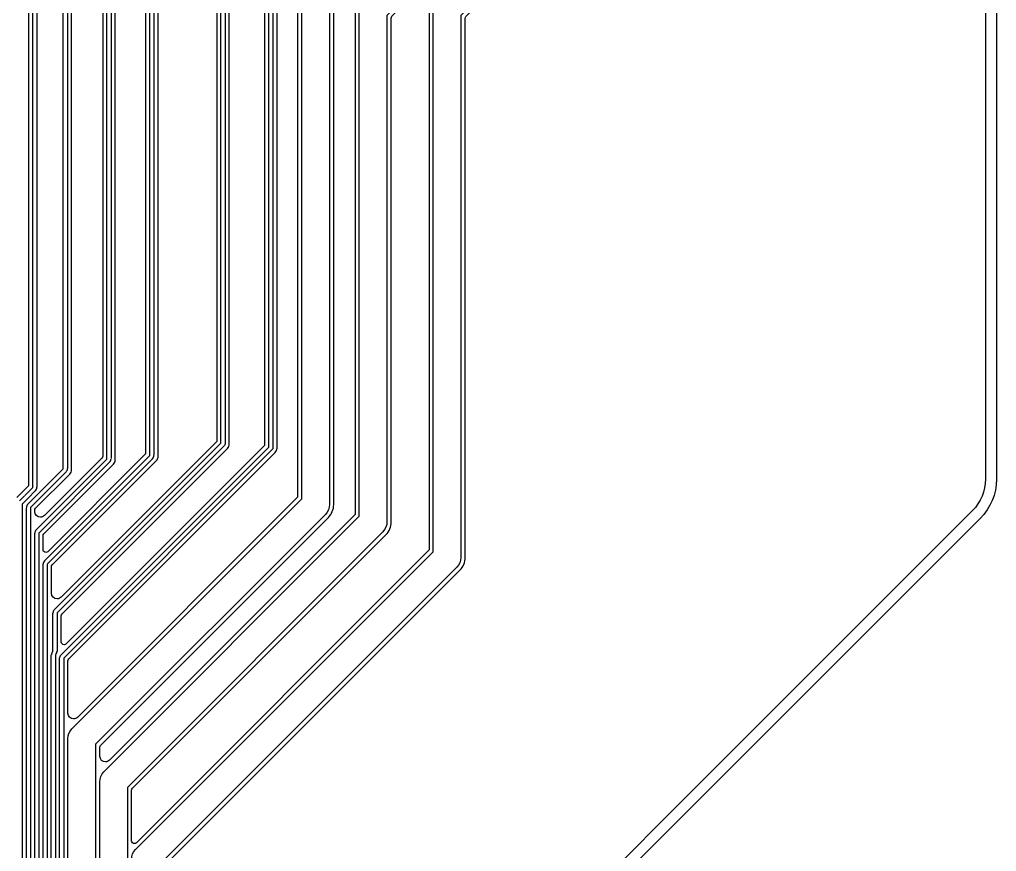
# Model space of a CAD drawing. Extents: x 4328 to 4769, y 264 to 576.
# Drawn here: x 4664.85 to 4682.5, y 437.6 to 452.62 of the extents above; entities that cross this region are included whole.
import ezdxf

# ---------------------------------------------------------------- set-up
doc = ezdxf.new("R2010")
doc.units = 0
doc.layers.add('gbr-dxf_layer0', color=7, linetype='Continuous')
doc.layers.add('gbr-outline-dxf_layer1', color=2, linetype='Continuous')

msp = doc.modelspace()

# ---------------------------------------------------------------- linework, layer by layer
at = {"layer": 'gbr-dxf_layer0'}
for p, q in [((4682.3, 460.843), (4682.3, 444.318)), ((4665.094, 444.173), (4665.094, 454.882)), ((4665.169, 454.883), (4665.169, 444.175)), ((4665.644, 444.512), (4665.644, 454.677)), ((4665.719, 454.679), (4665.719, 444.514)), ((4666.432, 444.689), (4666.432, 454.38)), ((4666.507, 454.381), (4666.507, 444.691)), ((4667.206, 444.753), (4667.206, 454.108)), ((4667.281, 454.11), (4667.281, 444.751)), ((4669.418, 444.856), (4665.657, 441.094)), ((4665.154, 443.406), (4666.428, 444.68)), ((4667.256, 444.689), (4665.357, 442.79)), ((4666.481, 444.627), (4665.207, 443.353)), ((4665.694, 444.45), (4665.057, 443.813)), ((4664.949, 444.023), (4665.09, 444.165)), ((4664.854, 443.928), (4664.946, 444.021)), ((4665.002, 443.97), (4664.907, 443.875)), ((4665.143, 444.112), (4665.004, 443.973)), ((4664.903, 443.867), (4664.903, 425.631)), ((4664.978, 425.741), (4664.978, 443.803)), ((4665.053, 443.805), (4665.053, 425.742)), ((4665.128, 425.858), (4665.128, 443.343)), ((4665.203, 443.344), (4665.203, 425.859)), ((4665.278, 425.931), (4665.278, 442.78)), ((4665.353, 442.781), (4665.353, 425.929)), ((4665.456, 441.219), (4665.456, 441.898)), ((4665.531, 441.9), (4665.531, 441.216)), ((4665.428, 426.019), (4665.428, 441.147)), ((4665.503, 441.148), (4665.503, 426.017)), ((4665.578, 426.174), (4665.578, 441.084)), ((4665.653, 441.086), (4665.653, 426.171))]:
    msp.add_line(p, q, dxfattribs=at)
at = {"layer": 'gbr-dxf_layer0', "linetype": 'Continuous'}
for points in [[(4665.129, 443.734), (4665.129, 443.758, -0.198855), (4665.144, 443.793), (4665.762, 444.412, 0.198961), (4665.795, 444.492), (4665.795, 454.632, -0.199), (4665.81, 454.667), (4667.005, 455.862, 0.198962), (4667.038, 455.942), (4667.038, 460.134, -0.414254), (4667.088, 460.184), (4667.306, 460.184, 0.414253), (4667.356, 460.234), (4667.356, 461.606, 0.414107), (4667.306, 461.656), (4667.088, 461.656, -0.414254), (4667.038, 461.706), (4667.038, 471.036), (4667.124, 471.187, 0.225517), (4667.339, 471.639)], [(4669.505, 444.882), (4669.505, 453.806, -0.198855), (4669.52, 453.841), (4671.24, 455.562, 0.198961), (4671.274, 455.642), (4671.274, 460.134, -0.414253), (4671.324, 460.184), (4671.541, 460.184, 0.414095), (4671.591, 460.234), (4671.591, 461.606, 0.414145), (4671.541, 461.656), (4671.329, 461.656, -0.331033), (4671.281, 461.692), (4671.275, 461.711, 0.124031), (4671.263, 461.732), (4671.102, 461.892, -0.198874), (4671.087, 461.928), (4671.087, 470.924, -0.035543), (4671.088, 470.931), (4671.252, 471.104, 0.298957), (4671.603, 471.639)], [(4666.878, 427.082), (4666.878, 437.454, -0.202686), (4666.951, 437.635), (4672.326, 443.009), (4672.326, 452.791, -0.202686), (4672.4, 452.971), (4674.086, 454.658), (4674.086, 456.624, -0.138512), (4674.053, 456.756), (4674.053, 459.944, -0.202686), (4674.126, 460.124), (4674.16, 460.158, -0.060907), (4674.207, 460.195, -0.168391), (4674.217, 460.215, 0.166978), (4674.236, 460.254, 0.379335), (4674.171, 460.311), (4674.033, 460.311), (4674.033, 460.818), (4674.641, 460.818), (4674.641, 460.311), (4674.504, 460.311)], [(4674.502, 460.311, 0.400909), (4674.437, 460.249, 0.081794), (4674.465, 460.195, -0.40965), (4674.553, 459.856), (4674.553, 456.841, -0.132155), (4674.586, 456.716), (4674.586, 454.558, -0.202686), (4674.513, 454.378), (4672.826, 452.691), (4672.826, 442.906, -0.196199), (4672.755, 442.731)], [(4671.987, 459.625, 0.196948), (4671.893, 459.396), (4671.893, 455.167, -0.136155), (4671.883, 455.142), (4669.972, 453.231, 0.198907), (4669.876, 453.001), (4669.876, 443.995), (4665.898, 440.017, -0.182587), (4665.831, 439.991, -0.414018), (4665.729, 440.093)], [(4665.801, 439.812), (4669.952, 443.963), (4669.952, 452.997, -0.202686), (4670.026, 453.178), (4671.969, 455.121), (4671.969, 459.396, -0.196269), (4672.04, 459.571)], [(4672.401, 459.568, -0.191396), (4672.469, 459.396), (4672.469, 455.021, -0.202686), (4672.396, 454.841), (4670.452, 452.897), (4670.452, 443.864, -0.202686), (4670.379, 443.683), (4666.228, 439.532), (4666.228, 426.575), (4667.841, 424.961, -0.453135), (4667.817, 424.586, 0.198909), (4667.783, 424.504)], [(4666.304, 439.311), (4666.304, 439.483, -0.158947), (4666.316, 439.512), (4670.433, 443.629, 0.198921), (4670.528, 443.86), (4670.528, 452.848, -0.175642), (4670.542, 452.88), (4672.449, 454.787, 0.008849), (4672.457, 454.795), (4672.53, 454.868, 0.198874), (4672.545, 454.903), (4672.545, 455.009, 0.00706), (4672.545, 455.017), (4672.545, 459.396, 0.196943), (4672.451, 459.625)], [(4666.303, 426.812), (4666.303, 438.855, -0.202692), (4666.376, 439.035), (4670.99, 443.649), (4670.99, 452.793, -0.202686), (4671.063, 452.973), (4673.028, 454.938), (4673.028, 459.228, -0.203143), (4673.104, 459.408)], [(4672.952, 459.228), (4672.952, 454.99, -0.198989), (4672.938, 454.954), (4670.929, 452.946, 0.198964), (4670.914, 452.911), (4670.914, 443.681), (4666.478, 439.244, -0.198619), (4666.406, 439.214, -0.399993), (4666.304, 439.311)], [(4669.076, 424.34), (4669.076, 425.46, 0.199064), (4668.98, 425.691), (4667.469, 427.203, -0.198874), (4667.454, 427.238), (4667.454, 437.302, -0.198856), (4667.469, 437.338), (4672.807, 442.675, 0.198913), (4672.902, 442.906), (4672.902, 452.639, -0.198756), (4672.917, 452.674), (4674.648, 454.405, 0.198757), (4674.662, 454.441), (4674.662, 456.716)], [(4665.607, 441.379), (4665.607, 441.853, -0.198857), (4665.622, 441.888), (4668.609, 444.875, 0.198962), (4668.642, 444.955), (4668.642, 453.966, -0.199011), (4668.657, 454.002), (4670.182, 455.526, 0.198325), (4670.215, 455.606)], [(4665.018, 454.904), (4665.018, 444.22, -0.199268), (4665.003, 444.185), (4664.807, 443.988, -0.199097)], [(4666.879, 437.79), (4666.879, 438.703, -0.19899), (4666.893, 438.738), (4671.471, 443.315, 0.198779), (4671.566, 443.545), (4671.566, 452.641, -0.199144), (4671.58, 452.676), (4673.508, 454.604, 0.198733), (4673.603, 454.834)], [(4673.455, 454.657), (4671.49, 452.693), (4671.49, 443.549, -0.202692), (4671.417, 443.369), (4666.803, 438.755), (4666.803, 426.91), (4667.97, 425.743, -0.062853), (4668.009, 425.693, 0.059382), (4668.267, 425.362)], [(4666.356, 454.402), (4666.356, 444.736, -0.198857), (4666.342, 444.701), (4665.303, 443.662, -0.198583), (4665.231, 443.632, -0.414081), (4665.129, 443.734)], [(4667.131, 454.13), (4667.131, 444.798, -0.199), (4667.116, 444.762), (4665.364, 443.01, -0.198996), (4665.329, 442.996, -0.414254), (4665.279, 443.046), (4665.279, 443.297, -0.199), (4665.294, 443.332), (4666.55, 444.589, 0.198462), (4666.583, 444.669), (4666.583, 454.334, -0.198867)], [(4668.416, 454.06), (4668.416, 445.002), (4665.603, 442.189, -0.198628), (4665.531, 442.159, -0.414106), (4665.429, 442.261), (4665.429, 442.734, -0.198867), (4665.443, 442.77), (4667.324, 444.65, 0.198962), (4667.357, 444.73), (4667.357, 454.063, -0.199011)], [(4665.578, 441.086, -0.198846), (4665.604, 441.147), (4669.354, 444.898), (4669.354, 453.853)], [(4669.279, 453.874), (4669.279, 444.929), (4665.692, 441.343, -0.198996), (4665.657, 441.329, -0.414254), (4665.607, 441.379)], [(4668.567, 454.011), (4668.567, 444.957, -0.205919), (4668.556, 444.929)], [(4669.429, 453.851), (4669.429, 444.884, -0.205919), (4669.419, 444.856)], [(4672.251, 452.909), (4672.251, 443.041), (4666.964, 437.754, -0.198874), (4666.929, 437.74, -0.414095), (4666.879, 437.79)], [(4668.555, 444.929), (4665.535, 441.908, 0.184538), (4665.531, 441.9)], [(4665.729, 440.093), (4665.729, 441.039, -0.198855), (4665.743, 441.074), (4669.472, 444.802, 0.198403), (4669.505, 444.882)], [(4665.304, 442.843), (4667.203, 444.742, 0.199082), (4667.206, 444.751)], [(4665.004, 443.867), (4665.641, 444.503, 0.184663), (4665.644, 444.512)], [(4682.3, 444.318, -0.198968), (4682.065, 443.752), (4670.224, 431.91, 0.198851), (4670.019, 431.416), (4670.019, 423.385, -0.414221), (4669.719, 423.085), (4669.626, 423.085, -0.097069), (4669.569, 423.074, -0.097074), (4669.513, 423.085), (4669.306, 423.085, -0.051138), (4669.275, 423.082, -0.051146), (4669.245, 423.085), (4660.719, 423.085)], [(4672.753, 442.729), (4667.378, 437.354), (4667.378, 427.186), (4668.924, 425.64, -0.203229), (4669, 425.46), (4669, 424.34, -0.356326), (4668.8, 424.095, 0.008613), (4668.735, 424.055), (4668.723, 424.043, -1), (4668.454, 424.313), (4668.479, 424.338, 0.190585), (4668.5, 424.389), (4668.5, 425.357), (4666.954, 426.903, -0.203229), (4666.878, 427.082)], [(4665.728, 426.471), (4665.728, 439.636, -0.196199), (4665.799, 439.81)]]:
    msp.add_lwpolyline(points, format="xyb", dxfattribs=at)
msp.add_lwpolyline([(4665.482, 441.961), (4668.492, 444.971), (4668.492, 454.013)], dxfattribs=at)
at = {"layer": 'gbr-dxf_layer0'}
for centre, radius, start, end in [((4666.419, 444.689), 0.0125, 315.0259, 356.8275), ((4666.419, 444.689), 0.0875, 315.0282, 359.9889), ((4667.194, 444.751), 0.0875, 315.1114, 358.0457), ((4665.632, 444.512), 0.0875, 315.107, 359.9841), ((4665.081, 444.173), 0.0125, 315.855, 356.8356), ((4665.081, 444.173), 0.0875, 315.3315, 359.9959), ((4664.916, 443.867), 0.0125, 135.898, 176.8658), ((4665.066, 443.805), 0.0875, 135.2213, 179.992), ((4665.066, 443.805), 0.0125, 135.7154, 176.8239), ((4665.216, 443.344), 0.0875, 135.1013, 180.0235), ((4665.216, 443.344), 0.0125, 135.0209, 176.8618), ((4665.365, 442.781), 0.0875, 135.3772, 179.9916), ((4665.365, 442.781), 0.0125, 135.8971, 176.8273), ((4665.544, 441.9), 0.0875, 135.0397, 179.9546), ((4665.514, 441.148), 0.0857, 135.4817, 179.9961), ((4665.446, 441.216), 0.0107, 315.2552, 359.9998), ((4665.514, 441.148), 0.0107, 135.2516, 176.5111), ((4665.446, 441.216), 0.0857, 315.5724, 357.9728), ((4665.665, 441.086), 0.0125, 135.0197, 176.7944)]:
    msp.add_arc(centre, radius, start, end, dxfattribs=at)
at = {"layer": 'gbr-outline-dxf_layer1', "linetype": 'Continuous'}
msp.add_lwpolyline([(4648.025, 444.28), (4648.025, 514.58, -0.198917), (4648.318, 515.287), (4659.071, 526.039, 0.198917), (4659.363, 526.746), (4659.363, 541.259, -0.414218), (4659.863, 541.759), (4670.658, 541.759, -0.414068), (4671.158, 541.259), (4671.158, 526.746, 0.198918), (4671.451, 526.039), (4682.207, 515.284, -0.19885), (4682.5, 514.577), (4682.5, 444.318, -0.198916), (4682.207, 443.611), (4670.365, 431.769, 0.19885), (4670.219, 431.416), (4670.219, 423.385, -0.414217), (4669.719, 422.885), (4660.719, 422.885, -0.414369), (4660.219, 423.385), (4660.219, 431.465, 0.198621), (4660.073, 431.819), (4648.318, 443.573, -0.198916)], format="xyb", close=True, dxfattribs=at)

doc.saveas('drawing.dxf')
